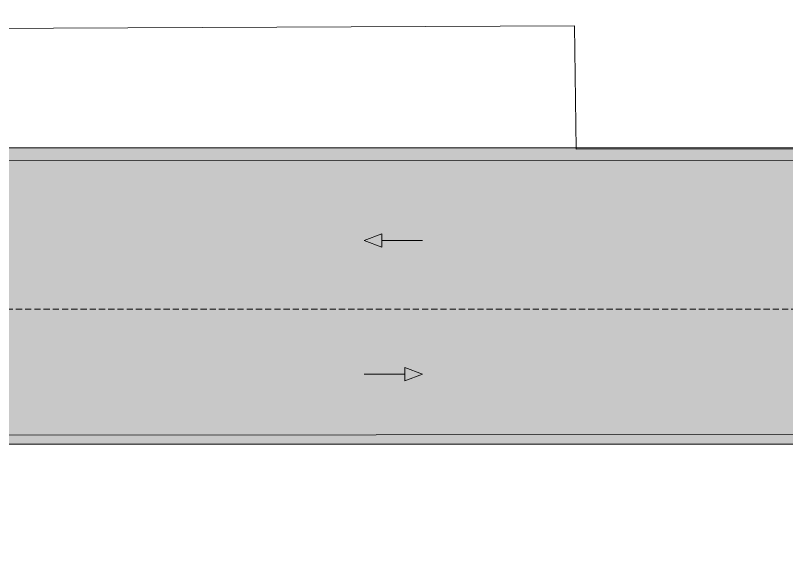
# Model space of a CAD drawing. Header units: millimetres. Extents: x 475159934 to 476245151, y 4620917055 to 4621447368.
# Drawn here: x 475214684 to 475230349, y 4620974568 to 4620985621 of the extents above; entities that cross this region are included whole.
import ezdxf

# ---------------------------------------------------------------- set-up
doc = ezdxf.new("R2010")
doc.units = ezdxf.units.MM
doc.header["$MEASUREMENT"] = 0
doc.linetypes.add('( Hidden )', pattern=[187.5, 125, -62.5])
for name, color, linetype, lineweight in [('New_gza_Pen_No__250', 7, 'Continuous', 0), ('New_gza_Pen_No__255', 255, 'Continuous', 0), ('New_Structural - Bearing_Pen_No__250', 7, 'Continuous', 0), ('New_ნავეთების კონტურები გრგ2_Pen_No__1', 1, 'Continuous', 0), ('New_საბავშვო მოედნები_Pen_No__250', 7, 'Continuous', 0)]:
    doc.layers.add(name, color=color, linetype=linetype, lineweight=lineweight)

msp = doc.modelspace()

# ---------------------------------------------------------------- hatches: boundary and pattern name
at = {"layer": 'New_gza_Pen_No__255', "linetype": 'Continuous', "lineweight": 0, "true_color": 0x3f3f3f}
msp.add_hatch(color=250, dxfattribs=at).paths.add_polyline_path([(475351022.786, 4620982408.659), (475330424.797, 4620982408.659), (475330424.797, 4620982932.534), (475208694.142, 4620982932.534), (475208694.142, 4620976912.388), (475261946.583, 4620976912.388, -0.289489586), (475265189.076, 4620974568.002), (475271727.568, 4620974568.002, -0.293423172), (475275095.001, 4620976932.699), (475351022.786, 4620976932.514)])

# ---------------------------------------------------------------- linework, layer by layer
at = {"layer": 'New_gza_Pen_No__250', "color": 7, "linetype": 'Continuous', "lineweight": 0, "flags": 128}
msp.add_lwpolyline([(475351022.786, 4620982408.659), (475330424.797, 4620982408.659), (475330424.797, 4620982932.534), (475208694.142, 4620982932.534), (475208694.142, 4620976912.388), (475261946.583, 4620976912.388, -0.289489586), (475265189.076, 4620974568.002), (475271727.568, 4620974568.002, -0.293423172), (475275095.001, 4620976932.699), (475351022.786, 4620976932.514)], format="xyb", close=True, dxfattribs=at)
at = {"layer": 'New_Structural - Bearing_Pen_No__250', "color": 7, "linetype": '( Hidden )', "lineweight": 0}
msp.add_line((475208694.142, 4620979657.07), (475351022.786, 4620979657.07), dxfattribs=at)
at = {"layer": 'New_ნავეთების კონტურები გრგ2_Pen_No__1', "color": 1, "linetype": 'Continuous', "lineweight": 0}
msp.add_lwpolyline([(475366738.475, 4621055665.959), (475183352.486, 4620990656.181), (475188226.887, 4620985237.942), (475226040.28, 4620985406.455), (475226077.582, 4620982906.604), (475259455.208, 4620982930.045), (475329857.056, 4620982940.368), (475329855.331, 4620987407.694), (475350485.757, 4620987415.66), (475366764.826, 4620987421.946)], close=True, dxfattribs=at)
at = {"layer": 'New_საბავშვო მოედნები_Pen_No__250', "color": 7, "linetype": 'Continuous', "lineweight": 0}
for points in [[(475351022.786, 4620982158.335), (475330174.797, 4620982158.335), (475330174.797, 4620982682.425), (475208694.142, 4620982674.347)], [(475222951.765, 4620981050.347), (475222128.196, 4620981050.347)], [(475221771.58, 4620978334.734), (475222595.149, 4620978334.734)]]:
    msp.add_lwpolyline(points, dxfattribs=at)
for points in [[(475222128.196, 4620981187.609), (475221771.58, 4620981050.347), (475222128.196, 4620980913.085)], [(475222595.149, 4620978197.473), (475222951.765, 4620978334.734), (475222595.149, 4620978471.996)]]:
    msp.add_lwpolyline(points, close=True, dxfattribs=at)
msp.add_lwpolyline([(475208694.142, 4620977095.323), (475261946.11, 4620977124.57, -0.305948893), (475265441.991, 4620974568.002)], format="xyb", dxfattribs=at)

doc.saveas('drawing.dxf')
